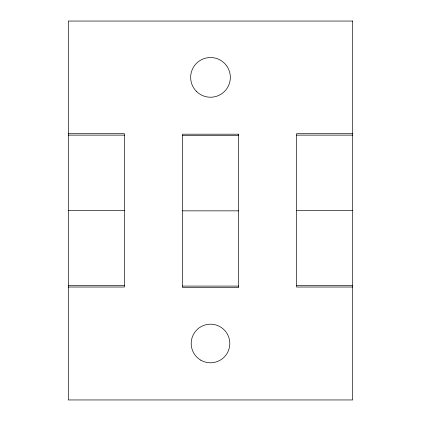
<?xml version="1.0" encoding="UTF-8"?>
<svg xmlns="http://www.w3.org/2000/svg" width="421" height="421" viewBox="0 0 421 421"><rect width="100%" height="100%" fill="white"/><g stroke="black" fill="none" stroke-linecap="round" stroke-linejoin="round"><path stroke-width="0.63" d="M68.307 133.71L124.437 133.71L124.437 287.027L68.307 287.027M352.693 133.71L296.563 133.71L296.563 287.027L352.693 287.027M68.307 135.13L124.437 135.13M296.563 135.13L352.693 135.13M182.535 135.615L238.67 135.615M68.307 210.368L124.437 210.368M296.563 210.368L352.693 210.368M182.535 210.853L238.67 210.853M68.307 285.606L124.437 285.606M296.563 285.606L352.693 285.606M182.535 286.091L238.67 286.091M352.693 21.05L68.307 21.05L68.307 399.95L352.693 399.95L352.693 21.05M238.67 134.194L182.535 134.194L182.535 287.511L238.67 287.511L238.67 134.194M196.465 91.415A19.845 19.845 0 0 0 229.671 82.516A19.845 19.845 0 0 0 205.364 58.209A19.845 19.845 0 0 0 196.465 91.415M200.849 360.208A19.303 19.303 0 0 0 229.803 343.489A19.303 19.303 0 0 0 200.849 326.77A19.303 19.303 0 0 0 200.849 360.208"/></g></svg>
